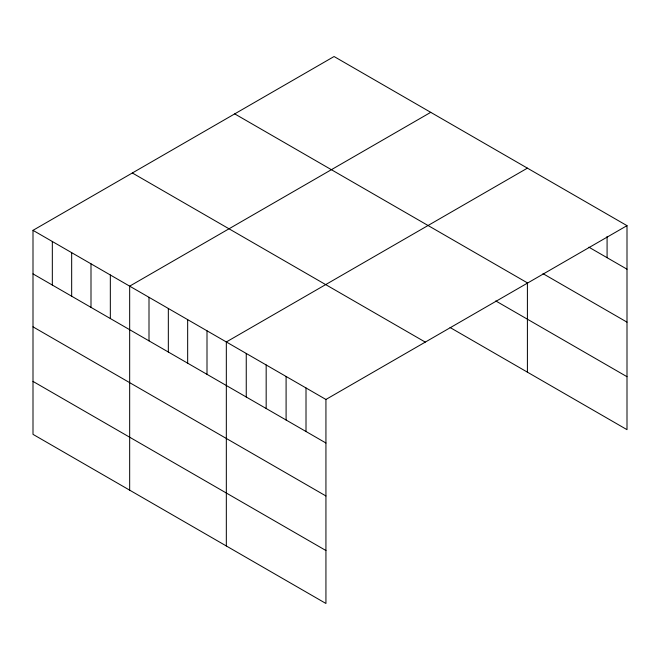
<?xml version="1.0" encoding="UTF-8"?>
<svg xmlns="http://www.w3.org/2000/svg" width="660" height="660" viewBox="0 0 660 660"><rect width="100%" height="100%" fill="white"/><g stroke="black" fill="none" stroke-linecap="round" stroke-linejoin="round"><path stroke-width="0.99" d="M627 225.646L325.933 399.465L325.933 603.479L33 434.354L33 230.34L334.067 56.521L627 225.646L627 429.66L450.07 327.508M430.741 112.332L129.665 286.151L129.665 490.165M527.406 168.143L226.33 341.962L226.33 545.977M588.893 247.186L627 269.189M542.99 273.644L627 322.146M234.721 113.883L527.645 283.008M495.767 300.935L627 376.703M132.355 172.986L425.279 342.103M33 230.34L325.933 399.465M33 273.892L325.933 443.008M33 326.84L325.933 495.965M33 381.406L325.933 550.522M607.084 236.42L607.084 257.689M527.406 282.826L527.406 372.157M306.009 387.964L306.009 431.508M286.093 376.464L286.093 420.007M266.17 364.963L266.17 408.507M246.254 353.463L246.254 397.007M207.001 330.8L207.001 374.344M187.663 319.638L187.663 363.19M168.333 308.476L168.333 352.027M149.003 297.313L149.003 340.865M110.335 274.989L110.335 318.541M90.997 263.827L90.997 307.378M71.668 252.664L71.668 296.216M52.33 241.502L52.33 285.054"/></g></svg>
